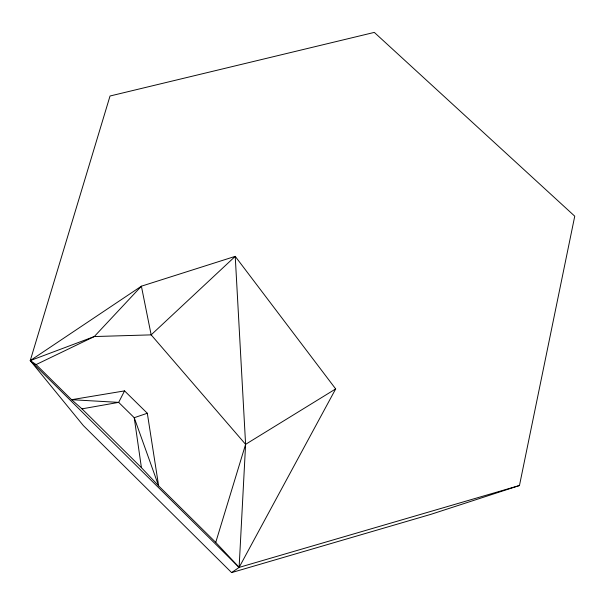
<?xml version="1.0" encoding="UTF-8"?>
<svg xmlns="http://www.w3.org/2000/svg" width="605" height="605" viewBox="0 0 605 605"><rect width="100%" height="100%" fill="white"/><g stroke="black" fill="none" stroke-linecap="round" stroke-linejoin="round"><path stroke-width="0.91" d="M519.461 485.52L239.119 567.399L30.25 360.61L141.388 286.195L235.232 256.361L245.6 444.335L239.119 567.399L231.624 572.595L83.339 425.572L30.25 360.61L110.034 96.006L374.313 32.405L574.75 216.189L519.461 485.52L431.312 514.212L231.624 572.595M215.743 542.405L245.6 444.335L335.677 388.924L235.232 256.361L151.159 334.868L94.282 336.554L30.25 360.61L36.096 364.588L71.572 399.701L82 408.851L141.419 467.665L158.639 485.883L215.743 542.405L239.119 567.399L335.677 388.924M124.554 390.89L71.572 399.701L118.671 402.378L134.234 417.7L158.639 485.883L147.317 413.26L124.554 390.89L118.671 402.378L82 408.851M36.096 364.588L94.282 336.554L141.388 286.195L151.159 334.868L245.6 444.335M147.317 413.26L134.234 417.7L141.419 467.665"/></g></svg>
